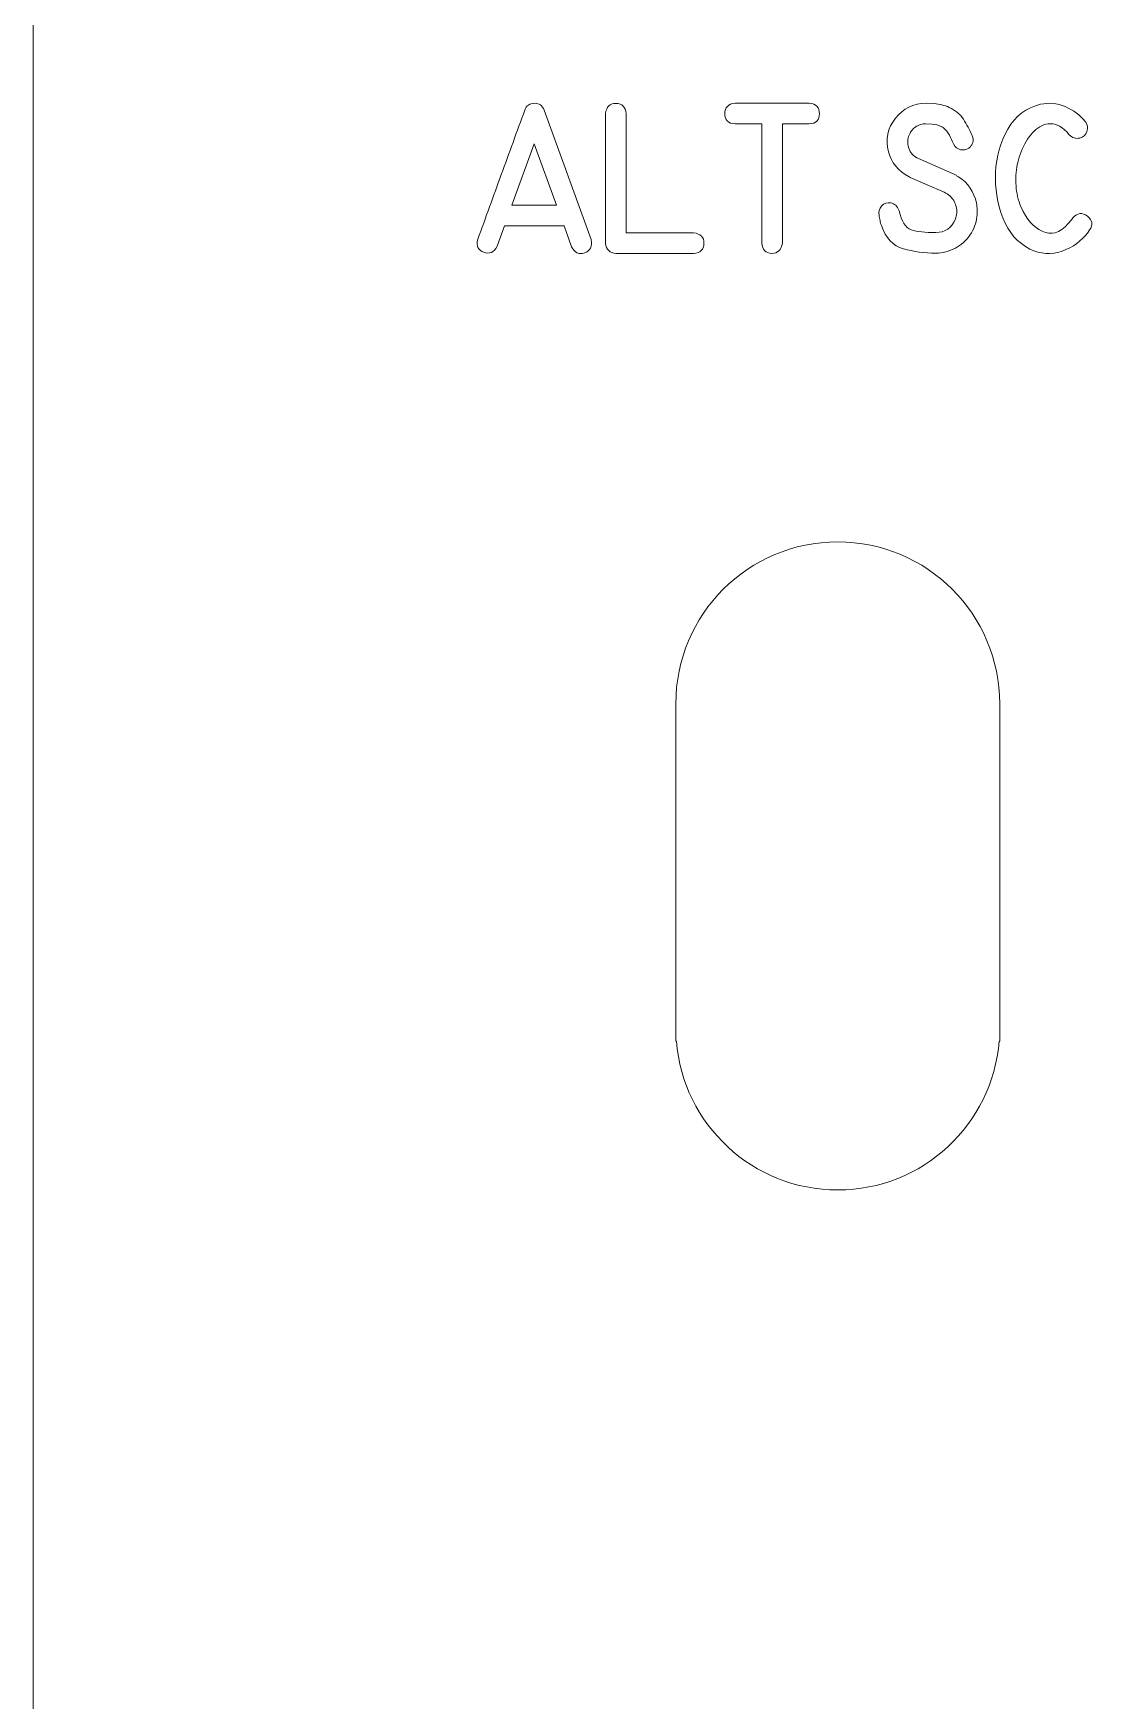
# Model space of a CAD drawing. Header units: millimetres. Extents: x -77 to 260, y -244 to 128.
# Drawn here: x -76.75 to -51.62, y 8.09 to 47.3 of the extents above; entities that cross this region are included whole.
import ezdxf

# ---------------------------------------------------------------- set-up
doc = ezdxf.new("R2010")
doc.units = ezdxf.units.MM
doc.header["$MEASUREMENT"] = 0
doc.layers.add('Cut', color=7, linetype='Continuous')
doc.layers.add('Engrave', color=7, linetype='Continuous')

msp = doc.modelspace()

# ---------------------------------------------------------------- linework, layer by layer
at = {"layer": 'Cut', "color": 250, "lineweight": 9}
for points, knots in [([(15.9454, 126.7647), (15.9454, 126.7647), (-65.0547, 126.7647), (-65.0547, 126.7647), (-65.0547, 126.7647), (-65.8797, 126.7647), (-66.5547, 126.0897), (-66.5547, 125.2647), (-66.5547, 125.2647), (-66.5547, 125.2647), (-66.5547, 122.5647), (-66.5547, 122.5647), (-66.5547, 122.5647), (-66.5547, 119.251), (-69.241, 116.5647), (-72.5547, 116.5647), (-72.5547, 116.5647), (-72.5547, 116.5647), (-75.2546, 116.5647), (-75.2546, 116.5647), (-75.2546, 116.5647), (-76.0796, 116.5647), (-76.7546, 115.8897), (-76.7546, 115.0647), (-76.7546, 115.0647), (-76.7546, 115.0647), (-76.7546, -23.8355), (-76.7546, -23.8355), (-76.7546, -23.8355), (-76.7546, -24.6605), (-76.0796, -25.3355), (-75.2546, -25.3355), (-75.2546, -25.3355), (-75.2546, -25.3355), (-72.5547, -25.3355), (-72.5547, -25.3355), (-72.5547, -25.3355), (-69.241, -25.3355), (-66.5547, -28.0218), (-66.5547, -31.3355), (-66.5547, -31.3355), (-66.5547, -31.3355), (-66.5547, -34.0353), (-66.5547, -34.0353), (-66.5547, -34.0353), (-66.5547, -34.8603), (-65.8797, -35.5353), (-65.0547, -35.5353), (-65.0547, -35.5353), (-65.0547, -35.5353), (15.9454, -35.5353), (15.9454, -35.5353), (15.9454, -35.5353), (16.7704, -35.5353), (17.4454, -34.8603), (17.4454, -34.0353), (17.4454, -34.0353), (17.4454, -34.0353), (17.4454, -31.3355), (17.4454, -31.3355), (17.4454, -31.3355), (17.4454, -28.0218), (20.1317, -25.3355), (23.4454, -25.3355), (23.4454, -25.3355), (23.4454, -25.3355), (26.1454, -25.3355), (26.1454, -25.3355), (26.1454, -25.3355), (26.9704, -25.3355), (27.6454, -24.6605), (27.6454, -23.8355), (27.6454, -23.8355), (27.6454, -23.8355), (27.6454, 115.0647), (27.6454, 115.0647), (27.6454, 115.0647), (27.6454, 115.8897), (26.9704, 116.5647), (26.1454, 116.5647), (26.1454, 116.5647), (26.1454, 116.5647), (23.4454, 116.5647), (23.4454, 116.5647), (23.4454, 116.5647), (20.1317, 116.5647), (17.4454, 119.251), (17.4454, 122.5647), (17.4454, 122.5647), (17.4454, 122.5647), (17.4454, 125.2647), (17.4454, 125.2647), (17.4454, 125.2647), (17.4454, 126.0897), (16.7704, 126.7647), (15.9454, 126.7647)], [0, 0, 0, 0, 0.04, 0.04, 0.04, 0.04, 0.08, 0.08, 0.08, 0.08, 0.12, 0.12, 0.12, 0.12, 0.16, 0.16, 0.16, 0.16, 0.2, 0.2, 0.2, 0.2, 0.24, 0.24, 0.24, 0.24, 0.28, 0.28, 0.28, 0.28, 0.32, 0.32, 0.32, 0.32, 0.36, 0.36, 0.36, 0.36, 0.4, 0.4, 0.4, 0.4, 0.44, 0.44, 0.44, 0.44, 0.48, 0.48, 0.48, 0.48, 0.52, 0.52, 0.52, 0.52, 0.56, 0.56, 0.56, 0.56, 0.6, 0.6, 0.6, 0.6, 0.64, 0.64, 0.64, 0.64, 0.68, 0.68, 0.68, 0.68, 0.72, 0.72, 0.72, 0.72, 0.76, 0.76, 0.76, 0.76, 0.8, 0.8, 0.8, 0.8, 0.84, 0.84, 0.84, 0.84, 0.88, 0.88, 0.88, 0.88, 0.92, 0.92, 0.92, 0.92, 1, 1, 1, 1]), ([(-54.0187, 31.5287), (-54.0187, 31.5287), (-54.0187, 23.9087), (-54.0187, 23.9087), (-54.0187, 23.9087), (-54.0187, 23.9087), (-54.0187, 23.5987), (-54.0187, 23.5987), (-54.0187, 23.5987), (-54.0187, 23.5987), (-54.0312, 23.5987), (-54.0312, 23.5987), (-54.0312, 23.5987), (-54.1889, 21.6396), (-55.8289, 20.0987), (-57.8287, 20.0987), (-57.8287, 20.0987), (-59.8283, 20.0987), (-61.4683, 21.6394), (-61.6261, 23.5987), (-61.6261, 23.5987), (-61.6261, 23.5987), (-61.6387, 23.5987), (-61.6387, 23.5987), (-61.6387, 23.5987), (-61.6387, 23.5987), (-61.6387, 23.9087), (-61.6387, 23.9087), (-61.6387, 23.9087), (-61.6387, 23.9087), (-61.6387, 31.5287), (-61.6387, 31.5287), (-61.6387, 31.5287), (-61.6387, 33.6329), (-59.9329, 35.3387), (-57.8287, 35.3387), (-57.8287, 35.3387), (-55.7244, 35.3387), (-54.0187, 33.6329), (-54.0187, 31.5287)], [0, 0, 0, 0, 0.0909091, 0.0909091, 0.0909091, 0.0909091, 0.1818182, 0.1818182, 0.1818182, 0.1818182, 0.2727273, 0.2727273, 0.2727273, 0.2727273, 0.3636364, 0.3636364, 0.3636364, 0.3636364, 0.4545455, 0.4545455, 0.4545455, 0.4545455, 0.5454545, 0.5454545, 0.5454545, 0.5454545, 0.6363636, 0.6363636, 0.6363636, 0.6363636, 0.7272727, 0.7272727, 0.7272727, 0.7272727, 0.8181818, 0.8181818, 0.8181818, 0.8181818, 1, 1, 1, 1])]:
    msp.add_open_spline(points, degree=3, knots=knots, dxfattribs=at)
at = {"layer": 'Engrave', "color": 240, "lineweight": 9}
for points, knots in [([(-66.2969, 42.4553), (-66.1134, 42.9621), (-65.9294, 43.4683), (-65.7454, 43.974), (-65.7454, 43.974), (-65.5607, 44.4796), (-65.3761, 44.9858), (-65.1915, 45.4921), (-65.1915, 45.4921), (-65.1533, 45.5967), (-65.078, 45.6496), (-64.9657, 45.6508), (-64.9657, 45.6508), (-64.8528, 45.652), (-64.777, 45.5991), (-64.7382, 45.4921), (-64.7382, 45.4921), (-64.7382, 45.4921), (-63.634, 42.4471), (-63.634, 42.4471), (-63.634, 42.4471), (-63.5999, 42.2848), (-63.6493, 42.1807), (-63.7822, 42.1337), (-63.7822, 42.1337), (-63.9157, 42.0861), (-64.018, 42.1349), (-64.0909, 42.2783), (-64.0909, 42.2783), (-64.0909, 42.2783), (-64.2678, 42.771), (-64.2678, 42.771), (-64.2678, 42.771), (-64.2678, 42.771), (-65.6719, 42.771), (-65.6719, 42.771), (-65.6719, 42.771), (-65.6719, 42.771), (-65.8441, 42.2901), (-65.8441, 42.2901), (-65.8441, 42.2901), (-65.9176, 42.1454), (-66.0223, 42.0984), (-66.1575, 42.1484), (-66.1575, 42.1484), (-66.2933, 42.1978), (-66.3398, 42.3007), (-66.2969, 42.4553)], [0, 0, 0, 0, 0.0769231, 0.0769231, 0.0769231, 0.0769231, 0.1538462, 0.1538462, 0.1538462, 0.1538462, 0.2307692, 0.2307692, 0.2307692, 0.2307692, 0.3076923, 0.3076923, 0.3076923, 0.3076923, 0.3846154, 0.3846154, 0.3846154, 0.3846154, 0.4615385, 0.4615385, 0.4615385, 0.4615385, 0.5384615, 0.5384615, 0.5384615, 0.5384615, 0.6153846, 0.6153846, 0.6153846, 0.6153846, 0.6923077, 0.6923077, 0.6923077, 0.6923077, 0.7692308, 0.7692308, 0.7692308, 0.7692308, 0.8461538, 0.8461538, 0.8461538, 0.8461538, 1, 1, 1, 1]), ([(-63.0502, 42.1213), (-63.1913, 42.1307), (-63.273, 42.2101), (-63.2948, 42.3606), (-63.2948, 42.3606), (-63.2948, 42.3606), (-63.2948, 45.4062), (-63.2948, 45.4062), (-63.2948, 45.4062), (-63.2707, 45.5714), (-63.1866, 45.6526), (-63.0432, 45.6502), (-63.0432, 45.6502), (-62.8997, 45.6473), (-62.8215, 45.5655), (-62.8092, 45.4062), (-62.8092, 45.4062), (-62.8092, 45.4062), (-62.8092, 42.6023), (-62.8092, 42.6023), (-62.8092, 42.6023), (-62.8092, 42.6023), (-61.2193, 42.6035), (-61.2193, 42.6035), (-61.2193, 42.6035), (-61.0559, 42.5852), (-60.9753, 42.5029), (-60.9771, 42.3565), (-60.9771, 42.3565), (-60.9789, 42.2101), (-61.06, 42.1319), (-61.2211, 42.1213), (-61.2211, 42.1213), (-61.2211, 42.1213), (-63.0502, 42.1213), (-63.0502, 42.1213)], [0, 0, 0, 0, 0.1, 0.1, 0.1, 0.1, 0.2, 0.2, 0.2, 0.2, 0.3, 0.3, 0.3, 0.3, 0.4, 0.4, 0.4, 0.4, 0.5, 0.5, 0.5, 0.5, 0.6, 0.6, 0.6, 0.6, 0.7, 0.7, 0.7, 0.7, 0.8, 0.8, 0.8, 0.8, 1, 1, 1, 1]), ([(-59.6142, 42.3642), (-59.6142, 42.3642), (-59.6142, 45.1652), (-59.6142, 45.1652), (-59.6142, 45.1652), (-59.6142, 45.1652), (-60.2462, 45.1652), (-60.2462, 45.1652), (-60.2462, 45.1652), (-60.4068, 45.1775), (-60.4873, 45.2586), (-60.4867, 45.4068), (-60.4867, 45.4068), (-60.4861, 45.5556), (-60.4056, 45.6373), (-60.2462, 45.6508), (-60.2462, 45.6508), (-60.2462, 45.6508), (-58.4977, 45.6508), (-58.4977, 45.6508), (-58.4977, 45.6508), (-58.3395, 45.6385), (-58.2596, 45.5567), (-58.259, 45.4068), (-58.259, 45.4068), (-58.2584, 45.2575), (-58.3383, 45.1763), (-58.4977, 45.1652), (-58.4977, 45.1652), (-58.4977, 45.1652), (-59.128, 45.1652), (-59.128, 45.1652), (-59.128, 45.1652), (-59.128, 45.1652), (-59.128, 42.3642), (-59.128, 42.3642), (-59.128, 42.3642), (-59.1544, 42.2013), (-59.2391, 42.1207), (-59.3825, 42.1231), (-59.3825, 42.1231), (-59.5254, 42.1255), (-59.6024, 42.206), (-59.6142, 42.3642)], [0, 0, 0, 0, 0.0833333, 0.0833333, 0.0833333, 0.0833333, 0.1666667, 0.1666667, 0.1666667, 0.1666667, 0.25, 0.25, 0.25, 0.25, 0.3333333, 0.3333333, 0.3333333, 0.3333333, 0.4166667, 0.4166667, 0.4166667, 0.4166667, 0.5, 0.5, 0.5, 0.5, 0.5833333, 0.5833333, 0.5833333, 0.5833333, 0.6666667, 0.6666667, 0.6666667, 0.6666667, 0.75, 0.75, 0.75, 0.75, 0.8333333, 0.8333333, 0.8333333, 0.8333333, 1, 1, 1, 1]), ([(-55.1305, 44.0004), (-55.1305, 44.0004), (-55.1029, 43.9887), (-55.1029, 43.9887), (-55.1029, 43.9887), (-55.1029, 43.9887), (-55.0717, 43.9734), (-55.0717, 43.9734), (-55.0717, 43.9734), (-55.0717, 43.9734), (-55.0441, 43.9575), (-55.0441, 43.9575), (-55.0441, 43.9575), (-55.0364, 43.9516), (-55.027, 43.9463), (-55.0176, 43.941), (-55.0176, 43.941), (-55.0076, 43.9363), (-54.9982, 43.9305), (-54.9888, 43.9252), (-54.9888, 43.9252), (-54.7619, 43.7758), (-54.6208, 43.5689), (-54.5673, 43.3049), (-54.5673, 43.3049), (-54.5467, 43.2014), (-54.542, 43.095), (-54.5531, 42.9862), (-54.5531, 42.9862), (-54.572, 42.8298), (-54.6266, 42.6858), (-54.7178, 42.5529), (-54.7178, 42.5529), (-54.8089, 42.42), (-54.9236, 42.3177), (-55.0611, 42.2454), (-55.0611, 42.2454), (-55.2093, 42.1672), (-55.3628, 42.1284), (-55.5215, 42.1284), (-55.5215, 42.1284), (-55.7878, 42.1284), (-56.0418, 42.1625), (-56.2847, 42.2307), (-56.2847, 42.2307), (-56.5269, 42.2989), (-56.6997, 42.4817), (-56.8026, 42.7793), (-56.8026, 42.7793), (-56.8168, 42.8175), (-56.8267, 42.8563), (-56.8338, 42.8963), (-56.8338, 42.8963), (-56.8409, 42.9368), (-56.8491, 42.9768), (-56.8579, 43.0174), (-56.8579, 43.0174), (-56.875, 43.0997), (-56.855, 43.1726), (-56.7968, 43.2361), (-56.7968, 43.2361), (-56.7391, 43.299), (-56.6668, 43.3231), (-56.581, 43.3084), (-56.581, 43.3084), (-56.4899, 43.2896), (-56.4269, 43.2337), (-56.3911, 43.1397), (-56.3911, 43.1397), (-56.3911, 43.1397), (-56.3858, 43.1238), (-56.3858, 43.1238), (-56.3858, 43.1238), (-56.3311, 42.8745), (-56.2347, 42.7257), (-56.0977, 42.6775), (-56.0977, 42.6775), (-55.9601, 42.6293), (-55.7696, 42.6076), (-55.525, 42.6123), (-55.525, 42.6123), (-55.2998, 42.6123), (-55.1452, 42.7181), (-55.0611, 42.9292), (-55.0611, 42.9292), (-55.0247, 43.0233), (-55.0188, 43.1214), (-55.0441, 43.2232), (-55.0441, 43.2232), (-55.0694, 43.3243), (-55.1193, 43.4095), (-55.194, 43.4771), (-55.194, 43.4771), (-55.2275, 43.506), (-55.271, 43.5324), (-55.3251, 43.5577), (-55.3251, 43.5577), (-55.3251, 43.5577), (-56.1224, 43.9075), (-56.1224, 43.9075), (-56.1224, 43.9075), (-56.1224, 43.9075), (-56.1483, 43.9216), (-56.1483, 43.9216), (-56.1483, 43.9216), (-56.4093, 44.0592), (-56.571, 44.255), (-56.6339, 44.509), (-56.6339, 44.509), (-56.7109, 44.803), (-56.6574, 45.0664), (-56.4728, 45.3004), (-56.4728, 45.3004), (-56.2888, 45.5338), (-56.0465, 45.6508), (-55.7473, 45.6508), (-55.7473, 45.6508), (-55.7473, 45.6508), (-55.5574, 45.6455), (-55.5574, 45.6455), (-55.5574, 45.6455), (-55.4956, 45.6343), (-55.4357, 45.6232), (-55.3786, 45.612), (-55.3786, 45.612), (-55.321, 45.6014), (-55.2628, 45.5826), (-55.2046, 45.5561), (-55.2046, 45.5561), (-55.06, 45.4885), (-54.9488, 45.395), (-54.8718, 45.2769), (-54.8718, 45.2769), (-54.7948, 45.1587), (-54.7254, 45.0305), (-54.6637, 44.8929), (-54.6637, 44.8929), (-54.6578, 44.88), (-54.6525, 44.8653), (-54.6478, 44.8482), (-54.6478, 44.8482), (-54.6355, 44.7918), (-54.6413, 44.7407), (-54.6654, 44.6948), (-54.6654, 44.6948), (-54.679, 44.666), (-54.6937, 44.6442), (-54.7084, 44.6295), (-54.7084, 44.6295), (-54.7231, 44.6142), (-54.7354, 44.6042), (-54.7442, 44.5984), (-54.7442, 44.5984), (-54.8042, 44.556), (-54.8695, 44.5431), (-54.9406, 44.5607), (-54.9406, 44.5607), (-55.0123, 44.5766), (-55.0664, 44.6225), (-55.1046, 44.6983), (-55.1046, 44.6983), (-55.1346, 44.7648), (-55.1664, 44.833), (-55.1999, 44.9023), (-55.1999, 44.9023), (-55.234, 44.9717), (-55.2816, 45.0293), (-55.3422, 45.0758), (-55.3422, 45.0758), (-55.3675, 45.094), (-55.3921, 45.1075), (-55.4157, 45.1158), (-55.4157, 45.1158), (-55.4392, 45.1246), (-55.4651, 45.134), (-55.4939, 45.1446), (-55.4939, 45.1446), (-55.4939, 45.1446), (-55.6056, 45.1634), (-55.6056, 45.1634), (-55.6056, 45.1634), (-55.6056, 45.1634), (-55.7643, 45.1687), (-55.7643, 45.1687), (-55.7643, 45.1687), (-55.9184, 45.1663), (-56.036, 45.0999), (-56.1171, 44.9688), (-56.1171, 44.9688), (-56.1724, 44.8847), (-56.1929, 44.7912), (-56.1794, 44.6877), (-56.1794, 44.6877), (-56.1635, 44.5607), (-56.1036, 44.462), (-56.0001, 44.3914), (-56.0001, 44.3914), (-55.9954, 44.3885), (-55.9907, 44.3844), (-55.9848, 44.3802), (-55.9848, 44.3802), (-55.9789, 44.3767), (-55.9725, 44.3726), (-55.966, 44.3691), (-55.966, 44.3691), (-55.966, 44.3691), (-55.9466, 44.3608), (-55.9466, 44.3608), (-55.9466, 44.3608), (-55.9466, 44.3608), (-55.926, 44.352), (-55.926, 44.352), (-55.926, 44.352), (-55.926, 44.352), (-55.1305, 44.0004), (-55.1305, 44.0004)], [0, 0, 0, 0, 0.0181818, 0.0181818, 0.0181818, 0.0181818, 0.0363636, 0.0363636, 0.0363636, 0.0363636, 0.0545455, 0.0545455, 0.0545455, 0.0545455, 0.0727273, 0.0727273, 0.0727273, 0.0727273, 0.0909091, 0.0909091, 0.0909091, 0.0909091, 0.1090909, 0.1090909, 0.1090909, 0.1090909, 0.1272727, 0.1272727, 0.1272727, 0.1272727, 0.1454545, 0.1454545, 0.1454545, 0.1454545, 0.1636364, 0.1636364, 0.1636364, 0.1636364, 0.1818182, 0.1818182, 0.1818182, 0.1818182, 0.2, 0.2, 0.2, 0.2, 0.2181818, 0.2181818, 0.2181818, 0.2181818, 0.2363636, 0.2363636, 0.2363636, 0.2363636, 0.2545455, 0.2545455, 0.2545455, 0.2545455, 0.2727273, 0.2727273, 0.2727273, 0.2727273, 0.2909091, 0.2909091, 0.2909091, 0.2909091, 0.3090909, 0.3090909, 0.3090909, 0.3090909, 0.3272727, 0.3272727, 0.3272727, 0.3272727, 0.3454545, 0.3454545, 0.3454545, 0.3454545, 0.3636364, 0.3636364, 0.3636364, 0.3636364, 0.3818182, 0.3818182, 0.3818182, 0.3818182, 0.4, 0.4, 0.4, 0.4, 0.4181818, 0.4181818, 0.4181818, 0.4181818, 0.4363636, 0.4363636, 0.4363636, 0.4363636, 0.4545455, 0.4545455, 0.4545455, 0.4545455, 0.4727273, 0.4727273, 0.4727273, 0.4727273, 0.4909091, 0.4909091, 0.4909091, 0.4909091, 0.5090909, 0.5090909, 0.5090909, 0.5090909, 0.5272727, 0.5272727, 0.5272727, 0.5272727, 0.5454545, 0.5454545, 0.5454545, 0.5454545, 0.5636364, 0.5636364, 0.5636364, 0.5636364, 0.5818182, 0.5818182, 0.5818182, 0.5818182, 0.6, 0.6, 0.6, 0.6, 0.6181818, 0.6181818, 0.6181818, 0.6181818, 0.6363636, 0.6363636, 0.6363636, 0.6363636, 0.6545455, 0.6545455, 0.6545455, 0.6545455, 0.6727273, 0.6727273, 0.6727273, 0.6727273, 0.6909091, 0.6909091, 0.6909091, 0.6909091, 0.7090909, 0.7090909, 0.7090909, 0.7090909, 0.7272727, 0.7272727, 0.7272727, 0.7272727, 0.7454545, 0.7454545, 0.7454545, 0.7454545, 0.7636364, 0.7636364, 0.7636364, 0.7636364, 0.7818182, 0.7818182, 0.7818182, 0.7818182, 0.8, 0.8, 0.8, 0.8, 0.8181818, 0.8181818, 0.8181818, 0.8181818, 0.8363636, 0.8363636, 0.8363636, 0.8363636, 0.8545455, 0.8545455, 0.8545455, 0.8545455, 0.8727273, 0.8727273, 0.8727273, 0.8727273, 0.8909091, 0.8909091, 0.8909091, 0.8909091, 0.9090909, 0.9090909, 0.9090909, 0.9090909, 0.9272727, 0.9272727, 0.9272727, 0.9272727, 0.9454545, 0.9454545, 0.9454545, 0.9454545, 0.9636364, 0.9636364, 0.9636364, 0.9636364, 1, 1, 1, 1]), ([(-51.9027, 42.6746), (-51.9027, 42.6746), (-51.918, 42.6517), (-51.918, 42.6517), (-51.918, 42.6517), (-51.9215, 42.6476), (-51.9244, 42.6434), (-51.9268, 42.6399), (-51.9268, 42.6399), (-51.9285, 42.6364), (-51.9309, 42.6329), (-51.9332, 42.6293), (-51.9332, 42.6293), (-52.0908, 42.4171), (-52.2972, 42.266), (-52.5529, 42.1754), (-52.5529, 42.1754), (-52.8081, 42.0855), (-53.0598, 42.1019), (-53.3079, 42.2248), (-53.3079, 42.2248), (-53.596, 42.3683), (-53.8076, 42.6117), (-53.9429, 42.955), (-53.9429, 42.955), (-54.0775, 43.2984), (-54.1357, 43.6553), (-54.1169, 44.0257), (-54.1169, 44.0257), (-54.0975, 44.3961), (-53.9999, 44.7359), (-53.8241, 45.0464), (-53.8241, 45.0464), (-53.6477, 45.3562), (-53.3919, 45.5503), (-53.0562, 45.6285), (-53.0562, 45.6285), (-52.8634, 45.6731), (-52.6711, 45.6543), (-52.4794, 45.5726), (-52.4794, 45.5726), (-52.2878, 45.4903), (-52.1302, 45.3751), (-52.0073, 45.2269), (-52.0073, 45.2269), (-52.0061, 45.2269), (-52.0032, 45.2234), (-51.9991, 45.2151), (-51.9991, 45.2151), (-51.9462, 45.1463), (-51.935, 45.0705), (-51.9662, 44.9888), (-51.9662, 44.9888), (-51.9973, 44.9065), (-52.0538, 44.8553), (-52.1367, 44.8341), (-52.1367, 44.8341), (-52.2249, 44.8112), (-52.3066, 44.8377), (-52.3813, 44.9135), (-52.3813, 44.9135), (-52.5353, 45.0928), (-52.6835, 45.1787), (-52.8257, 45.1722), (-52.8257, 45.1722), (-52.968, 45.1652), (-53.0956, 45.1064), (-53.2079, 44.9964), (-53.2079, 44.9964), (-53.3208, 44.8859), (-53.4143, 44.7448), (-53.489, 44.5725), (-53.489, 44.5725), (-53.5636, 44.4002), (-53.6095, 44.2391), (-53.6265, 44.0886), (-53.6265, 44.0886), (-53.6471, 43.9211), (-53.6453, 43.7523), (-53.6207, 43.583), (-53.6207, 43.583), (-53.596, 43.4137), (-53.5442, 43.2543), (-53.4648, 43.105), (-53.4648, 43.105), (-53.3267, 42.8433), (-53.1532, 42.6793), (-52.9439, 42.6135), (-52.9439, 42.6135), (-52.734, 42.547), (-52.5294, 42.6476), (-52.3295, 42.9139), (-52.3295, 42.9139), (-52.3201, 42.9251), (-52.3095, 42.9404), (-52.2966, 42.9586), (-52.2966, 42.9586), (-52.189, 43.0779), (-52.0749, 43.0903), (-51.955, 42.9956), (-51.955, 42.9956), (-51.8351, 42.901), (-51.8174, 42.794), (-51.9027, 42.6746)], [0, 0, 0, 0, 0.037037, 0.037037, 0.037037, 0.037037, 0.0740741, 0.0740741, 0.0740741, 0.0740741, 0.1111111, 0.1111111, 0.1111111, 0.1111111, 0.1481481, 0.1481481, 0.1481481, 0.1481481, 0.1851852, 0.1851852, 0.1851852, 0.1851852, 0.2222222, 0.2222222, 0.2222222, 0.2222222, 0.2592593, 0.2592593, 0.2592593, 0.2592593, 0.2962963, 0.2962963, 0.2962963, 0.2962963, 0.3333333, 0.3333333, 0.3333333, 0.3333333, 0.3703704, 0.3703704, 0.3703704, 0.3703704, 0.4074074, 0.4074074, 0.4074074, 0.4074074, 0.4444444, 0.4444444, 0.4444444, 0.4444444, 0.4814815, 0.4814815, 0.4814815, 0.4814815, 0.5185185, 0.5185185, 0.5185185, 0.5185185, 0.5555556, 0.5555556, 0.5555556, 0.5555556, 0.5925926, 0.5925926, 0.5925926, 0.5925926, 0.6296296, 0.6296296, 0.6296296, 0.6296296, 0.6666667, 0.6666667, 0.6666667, 0.6666667, 0.7037037, 0.7037037, 0.7037037, 0.7037037, 0.7407407, 0.7407407, 0.7407407, 0.7407407, 0.7777778, 0.7777778, 0.7777778, 0.7777778, 0.8148148, 0.8148148, 0.8148148, 0.8148148, 0.8518519, 0.8518519, 0.8518519, 0.8518519, 0.8888889, 0.8888889, 0.8888889, 0.8888889, 0.9259259, 0.9259259, 0.9259259, 0.9259259, 1, 1, 1, 1]), ([(-64.4436, 43.2549), (-64.4436, 43.2549), (-64.9675, 44.7018), (-64.9675, 44.7018), (-64.9675, 44.7018), (-64.9675, 44.7018), (-65.4943, 43.2549), (-65.4943, 43.2549), (-65.4943, 43.2549), (-65.4943, 43.2549), (-64.4436, 43.2549), (-64.4436, 43.2549)], [0, 0, 0, 0, 0.25, 0.25, 0.25, 0.25, 0.5, 0.5, 0.5, 0.5, 1, 1, 1, 1]), ([(-64.9675, 44.7018), (-64.9675, 44.7018), (-64.4436, 43.2549), (-64.4436, 43.2549), (-64.4436, 43.2549), (-64.4436, 43.2549), (-64.9675, 44.7018), (-64.9675, 44.7018)], [0, 0, 0, 0, 0.3333333, 0.3333333, 0.3333333, 0.3333333, 1, 1, 1, 1])]:
    msp.add_open_spline(points, degree=3, knots=knots, dxfattribs=at)

doc.saveas('drawing.dxf')
